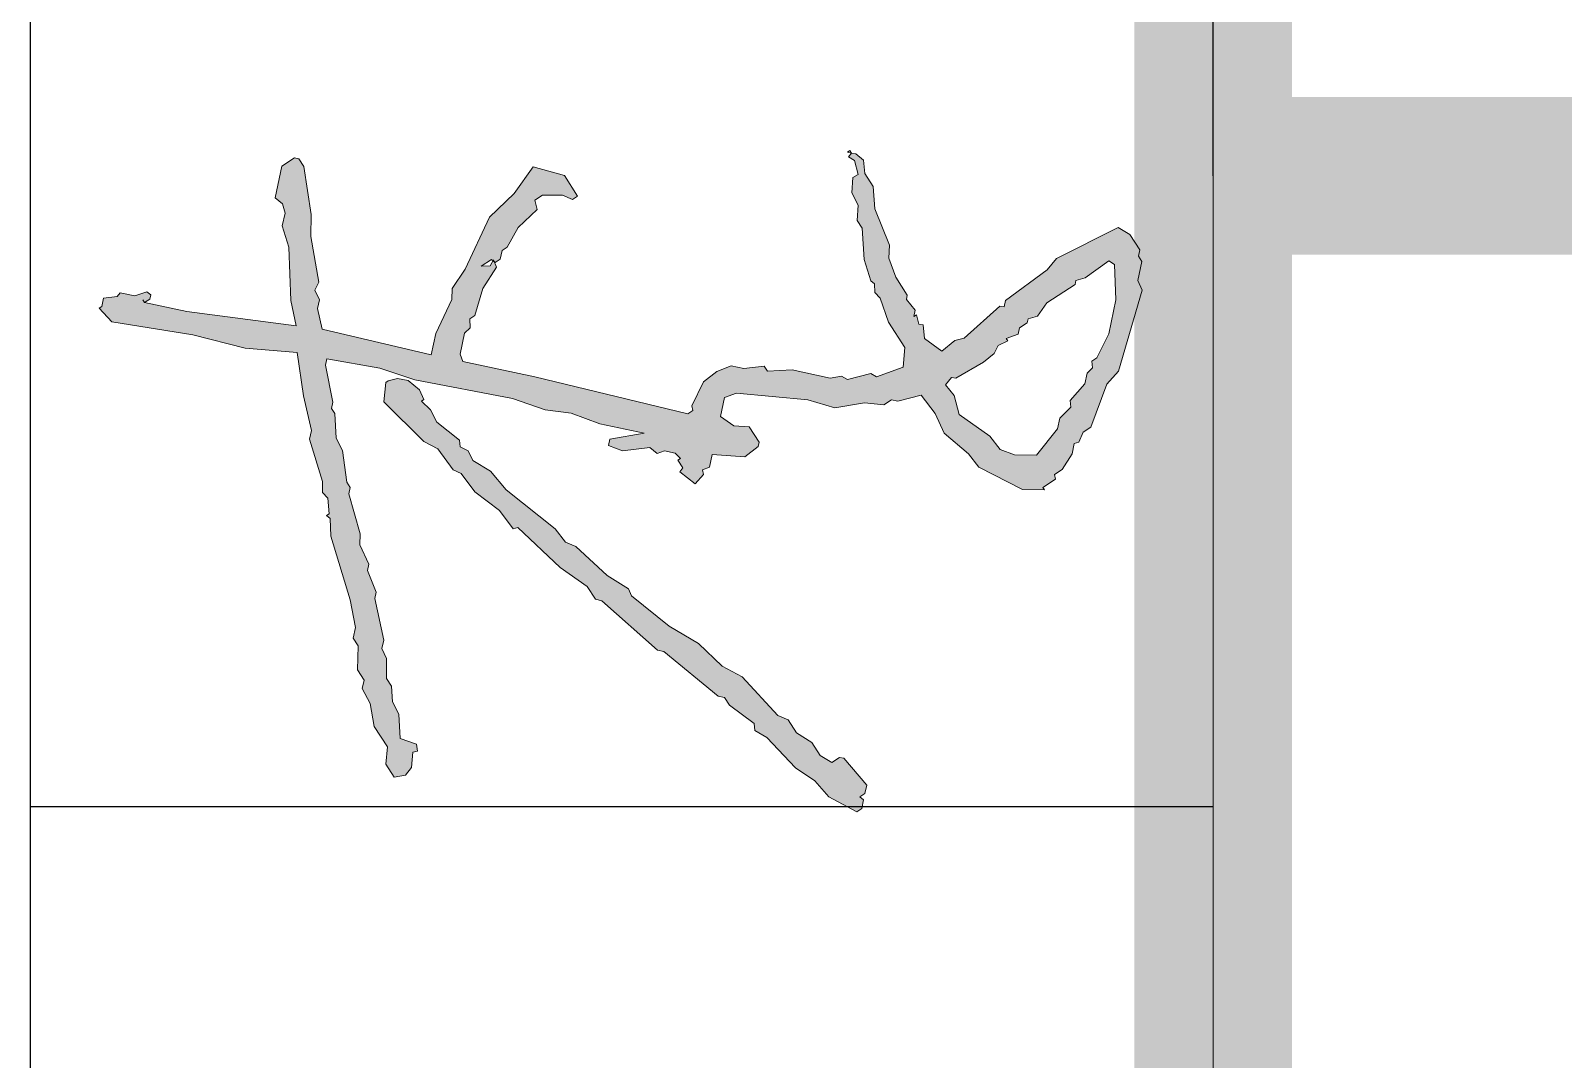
# Model space of a CAD drawing. Extents: x 56246 to 893198, y -950445 to -423535.
# Drawn here: x 190838.4 to 191324.5, y -471285 to -470958.8 of the extents above; entities that cross this region are included whole.
import ezdxf

# ---------------------------------------------------------------- set-up
doc = ezdxf.new("R2010")
doc.units = 0
doc.header["$LTSCALE"] = 500
doc.layers.add('0S-图框文字', color=51, linetype='Continuous', lineweight=18)
for name, color, linetype in [('T-TK', 157, 'Continuous'), ('图层1', 165, 'Continuous'), ('照明平面标注层', 111, 'Continuous')]:
    doc.layers.add(name, color=color, linetype=linetype)

# ---------------------------------------------------------------- blocks, each defined once
blk = doc.blocks.new('LXF')
h = blk.add_hatch(color=256)
h.paths.add_polyline_path([(351.96, -41.78), (351.05, -40.37), (343.5, -47.26), (336.41, -91.91), (329.05, -120.7), (326.59, -149.33), (302.78, -152.76), (283.61, -157.17), (278.97, -156.18), (255.57, -163.34), (249.52, -163.26), (246.45, -166.25), (237.82, -166.84), (236.91, -165.43), (235.25, -167.5), (225.46, -167.85), (190.37, -178.58), (175.19, -181.42), (169.38, -180.18), (165.15, -182.92), (151.87, -182.52), (146.24, -186.17), (141.59, -185.18), (133.38, -189.5), (120.77, -191.67), (109.49, -198.98), (99.95, -198.16), (92.9, -202.73), (93.98, -209.04), (98.14, -212.35), (106.52, -212.93), (107.18, -215.5), (110.92, -215.08), (114.06, -206.03), (127.58, -205.27), (134.38, -201.87), (143.01, -201.28), (147.24, -198.54), (158.2, -198.44), (163.59, -195.95), (168.23, -196.94), (191.13, -192.11), (194.62, -192.85), (206.56, -188.11), (210.04, -188.85), (220.83, -183.86), (226.88, -183.94), (248.87, -177.7), (252.35, -178.44), (255.17, -176.61), (272.68, -174.27), (279.48, -170.87), (293, -170.11), (295.82, -168.28), (299.31, -169.02), (319.63, -164.86), (323.12, -165.6), (318.08, -194.89), (311.54, -214.15), (301.31, -267.84), (295.02, -285.94), (293.2, -300.13), (287.41, -315.9), (282.21, -340.3), (278.95, -321.38), (275.47, -320.64), (272.57, -328.52), (274.24, -343.46), (270.93, -347.61), (272.51, -351.59), (271.27, -357.4), (268.2, -360.39), (267.29, -358.98), (263.06, -361.72), (260.98, -360.06), (254.35, -368.37), (259.42, -373.09), (261.99, -372.43), (263.57, -376.41), (270.54, -377.89), (269.15, -395.82), (274.88, -403.11), (277.2, -403.61), (285.66, -398.13), (286.23, -389.74), (291.45, -382.35), (301.91, -384.59), (304.16, -391.14), (300.63, -430.47), (296.24, -445.33), (298.83, -461.67), (297.76, -472.38), (300.5, -476.6), (299.76, -480.09), (303.09, -492.95), (292.97, -500.51), (282.19, -505.5), (270.84, -518.87), (263.54, -524.6), (251.12, -548.67), (250.96, -560.79), (252.37, -559.87), (256.94, -566.92), (259.51, -566.25), (262.25, -570.48), (270.81, -575.95), (276.61, -577.19), (277.28, -579.76), (282.84, -582.16), (285.58, -586.39), (309.24, -595.08), (316.38, -601.46), (360.95, -614.62), (366.34, -612.12), (376.8, -614.35), (379.62, -612.53), (383.1, -613.27), (391.56, -607.78), (395.37, -601.31), (378.33, -567.31), (372.1, -562.33), (355.16, -539.28), (351.67, -538.54), (352.17, -536.21), (334.47, -516.65), (333.14, -511.51), (327.41, -504.21), (334.29, -494.74), (341.76, -493.91), (342.25, -491.58), (347.39, -490.25), (346.48, -488.84), (349.97, -489.59), (355.85, -484.77), (358.18, -485.26), (368.04, -478.87), (378.58, -475.04), (385.8, -475.36), (405.7, -467.46), (418.07, -466.46), (425.11, -461.89), (432.58, -461.05), (435.9, -456.9), (436.39, -454.57), (434.32, -452.92), (432.41, -456.15), (424.7, -458.15), (422.87, -455.33), (414.49, -454.76), (407.69, -458.17), (399.31, -457.6), (395.08, -460.34), (377.82, -461.52), (366.12, -465.09), (364.47, -467.17), (359.57, -467.34), (356.5, -470.33), (343.4, -474.82), (329.3, -483.96), (318.6, -482.89), (313.19, -468.38), (315.09, -465.14), (311.76, -452.28), (313.67, -449.05), (312.58, -442.74), (317.05, -421.83), (316.29, -408.3), (319.11, -406.47), (317.85, -395.27), (319.34, -388.3), (316.18, -380.34), (310.45, -373.04), (297.25, -366.58), (294.68, -367.25), (292.85, -364.43), (313.26, -280.11), (321.69, -240.61), (325.67, -239.03), (337.29, -241.51), (340.28, -244.57), (345.18, -244.4), (347, -247.22), (361.86, -251.61), (373.65, -258.98), (377.63, -257.4), (374.39, -255.49), (374.22, -250.6), (377.88, -256.24), (376.22, -258.31), (378.05, -261.13), (382.7, -262.13), (384.53, -264.94), (395.4, -270.91), (405.28, -281.52), (410.43, -280.19), (413.17, -284.42), (413.26, -295.37), (410.86, -300.93), (412.69, -303.75), (423.97, -296.44), (428.85, -279.26), (414.07, -268.82), (401.19, -255.14), (372.47, -241.72), (361.85, -234.6), (355.79, -234.52), (337.03, -225.66), (325.41, -223.18), (339.46, -163.01), (350.91, -160.59), (355.56, -161.59), (360.95, -159.09), (365.35, -161.25), (390.57, -156.91), (402.68, -157.06), (429.06, -152.97), (433.29, -150.23), (433.79, -147.91), (429.22, -140.86), (411.79, -137.14), (408.47, -141.29), (403.33, -142.62), (396.36, -141.14), (384.66, -144.72), (355.29, -145.74), (341.27, -148.82), (349.27, -88.58), (354.22, -65.34), (355.63, -64.42), (354.22, -65.34), (356.05, -68.16), (358.37, -68.65), (360.03, -66.58), (357.79, -60.02), (359.52, -51.89), (357.44, -50.23), (356.61, -42.77)])
h.paths.add_polyline_path([(311.03, -199.46), (310.12, -198.05), (299.41, -196.98), (277.7, -219.08), (273.64, -226.71), (262.11, -235.19), (259.96, -239.59), (249.84, -247.15), (239.65, -260.76), (229.53, -268.32), (230.2, -270.89), (208.23, -294.15), (197.79, -308.93), (190.74, -313.5), (190, -316.98), (162.81, -347.62), (162.07, -351.11), (137.45, -381.09), (136.71, -384.57), (132.48, -387.31), (122.29, -400.93), (118.55, -401.35), (114.74, -407.82), (98, -423.69), (90.87, -434.31), (81.92, -442.12), (73.8, -457.4), (75.63, -460.22), (80.28, -461.21), (81.93, -459.13), (83.76, -461.95), (88.41, -462.94), (103.25, -450.32), (103.75, -447.99), (101, -443.76), (104.81, -437.29), (111.86, -432.72), (117.33, -424.17), (124.38, -419.6), (126.78, -414.04), (148, -394.27), (153.97, -383.39), (166.48, -370.27), (176.01, -354.08), (192.59, -333.33), (196.57, -331.75), (203.94, -319.96), (219.77, -302.68), (222.18, -297.12), (229.47, -291.39), (251.02, -264.4), (261.38, -255.68), (267.1, -245.97), (272.49, -243.47), (274.64, -239.07), (278.38, -238.66), (288.32, -226.2), (295.12, -222.79), (299.85, -217.73), (300.76, -219.14), (306.15, -216.64), (311.13, -210.42), (312.37, -204.61)])
h.paths.add_polyline_path([(308.74, -506.3), (312.9, -509.62), (312.4, -511.94), (321.29, -527.2), (326.11, -533.09), (330.51, -535.24), (333, -540.63), (334.41, -539.72), (336.66, -546.27), (340.14, -547.01), (342.89, -551.24), (345.21, -551.74), (346.54, -556.88), (353.93, -562.1), (363.99, -577.61), (366.31, -578.1), (367.64, -583.25), (377.03, -596.18), (375.13, -599.42), (355.54, -600.1), (336.95, -596.14), (323.76, -589.68), (321.93, -586.86), (318.19, -587.27), (315.2, -584.21), (309.39, -582.97), (300.18, -574.93), (296.44, -575.35), (290.46, -569.21), (284.65, -567.97), (270.12, -556.37), (270.28, -544.26), (273.18, -536.37), (280.47, -530.64), (292.57, -513.78), (302.86, -511.12)], flags=16)
for points in [[(351.96, -41.78), (351.05, -40.37), (343.5, -47.26), (336.41, -91.91), (329.05, -120.7), (326.59, -149.33), (302.78, -152.76), (283.61, -157.17), (278.97, -156.18), (255.57, -163.34), (249.52, -163.26), (246.45, -166.25), (237.82, -166.84), (236.91, -165.43), (235.25, -167.5), (225.46, -167.85), (190.37, -178.58), (175.19, -181.42), (169.38, -180.18), (165.15, -182.92), (151.87, -182.52), (146.24, -186.17), (141.59, -185.18), (133.38, -189.5), (120.77, -191.67), (109.49, -198.98), (99.95, -198.16), (92.9, -202.73), (93.98, -209.04), (98.14, -212.35), (106.52, -212.93), (107.18, -215.5), (110.92, -215.08), (114.06, -206.03), (127.58, -205.27), (134.38, -201.87), (143.01, -201.28), (147.24, -198.54), (158.2, -198.44), (163.59, -195.95), (168.23, -196.94), (191.13, -192.11), (194.62, -192.85), (206.56, -188.11), (210.04, -188.85), (220.83, -183.86), (226.88, -183.94), (248.87, -177.7), (252.35, -178.44), (255.17, -176.61), (272.68, -174.27), (279.48, -170.87), (293, -170.11), (295.82, -168.28), (299.31, -169.02), (319.63, -164.86), (323.12, -165.6), (318.08, -194.89), (311.54, -214.15), (301.31, -267.84), (295.02, -285.94), (293.2, -300.13), (287.41, -315.9), (282.21, -340.3), (278.95, -321.38), (275.47, -320.64), (272.57, -328.52), (274.24, -343.46), (270.93, -347.61), (272.51, -351.59), (271.27, -357.4), (268.2, -360.39), (267.29, -358.98), (263.06, -361.72), (260.98, -360.06), (254.35, -368.37), (259.42, -373.09), (261.99, -372.43), (263.57, -376.41), (270.54, -377.89), (269.15, -395.82), (274.88, -403.11), (277.2, -403.61), (285.66, -398.13), (286.23, -389.74), (291.45, -382.35), (301.91, -384.59), (304.16, -391.14), (300.63, -430.47), (296.24, -445.33), (298.83, -461.67), (297.76, -472.38), (300.5, -476.6), (299.76, -480.09), (303.09, -492.95), (292.97, -500.51), (282.19, -505.5), (270.84, -518.87), (263.54, -524.6), (251.12, -548.67), (250.96, -560.79), (252.37, -559.87), (256.94, -566.92), (259.51, -566.25), (262.25, -570.48), (270.81, -575.95), (276.61, -577.19), (277.28, -579.76), (282.84, -582.16), (285.58, -586.39), (309.24, -595.08), (316.38, -601.46), (360.95, -614.62), (366.34, -612.12), (376.8, -614.35), (379.62, -612.53), (383.1, -613.27), (391.56, -607.78), (395.37, -601.31), (378.33, -567.31), (372.1, -562.33), (355.16, -539.28), (351.67, -538.54), (352.17, -536.21), (334.47, -516.65), (333.14, -511.51), (327.41, -504.21), (334.29, -494.74), (341.76, -493.91), (342.25, -491.58), (347.39, -490.25), (346.48, -488.84), (349.97, -489.59), (355.85, -484.77), (358.18, -485.26), (368.04, -478.87), (378.58, -475.04), (385.8, -475.36), (405.7, -467.46), (418.07, -466.46), (425.11, -461.89), (432.58, -461.05), (435.9, -456.9), (436.39, -454.57), (434.32, -452.92), (432.41, -456.15), (424.7, -458.15), (422.87, -455.33), (414.49, -454.76), (407.69, -458.17), (399.31, -457.6), (395.08, -460.34), (377.82, -461.52), (366.12, -465.09), (364.47, -467.17), (359.57, -467.34), (356.5, -470.33), (343.4, -474.82), (329.3, -483.96), (318.6, -482.89), (313.19, -468.38), (315.09, -465.14), (311.76, -452.28), (313.67, -449.05), (312.58, -442.74), (317.05, -421.83), (316.29, -408.3), (319.11, -406.47), (317.85, -395.27), (319.34, -388.3), (316.18, -380.34), (310.45, -373.04), (297.25, -366.58), (294.68, -367.25), (292.85, -364.43), (313.26, -280.11), (321.69, -240.61), (325.67, -239.03), (337.29, -241.51), (340.28, -244.57), (345.18, -244.4), (347, -247.22), (361.86, -251.61), (373.65, -258.98), (377.63, -257.4), (374.39, -255.49), (374.22, -250.6), (377.88, -256.24), (376.22, -258.31), (378.05, -261.13), (382.7, -262.13), (384.53, -264.94), (395.4, -270.91), (405.28, -281.52), (410.43, -280.19), (413.17, -284.42), (413.26, -295.37), (410.86, -300.93), (412.69, -303.75), (423.97, -296.44), (428.85, -279.26), (414.07, -268.82), (401.19, -255.14), (372.47, -241.72), (361.85, -234.6), (355.79, -234.52), (337.03, -225.66), (325.41, -223.18), (339.46, -163.01), (350.91, -160.59), (355.56, -161.59), (360.95, -159.09), (365.35, -161.25), (390.57, -156.91), (402.68, -157.06), (429.06, -152.97), (433.29, -150.23), (433.79, -147.91), (429.22, -140.86), (411.79, -137.14), (408.47, -141.29), (403.33, -142.62), (396.36, -141.14), (384.66, -144.72), (355.29, -145.74), (341.27, -148.82), (349.27, -88.58), (354.22, -65.34), (355.63, -64.42), (354.22, -65.34), (356.05, -68.16), (358.37, -68.65), (360.03, -66.58), (357.79, -60.02), (359.52, -51.89), (357.44, -50.23), (356.61, -42.77), (351.96, -41.78)], [(311.03, -199.46), (310.12, -198.05), (299.41, -196.98), (277.7, -219.08), (273.64, -226.71), (262.11, -235.19), (259.96, -239.59), (249.84, -247.15), (239.65, -260.76), (229.53, -268.32), (230.2, -270.89), (208.23, -294.15), (197.79, -308.93), (190.74, -313.5), (190, -316.98), (162.81, -347.62), (162.07, -351.11), (137.45, -381.09), (136.71, -384.57), (132.48, -387.31), (122.29, -400.93), (118.55, -401.35), (114.74, -407.82), (98, -423.69), (90.87, -434.31), (81.92, -442.12), (73.8, -457.4), (75.63, -460.22), (80.28, -461.21), (81.93, -459.13), (83.76, -461.95), (88.41, -462.94), (103.25, -450.32), (103.75, -447.99), (101, -443.76), (104.81, -437.29), (111.86, -432.72), (117.33, -424.17), (124.38, -419.6), (126.78, -414.04), (148, -394.27), (153.97, -383.39), (166.48, -370.27), (176.01, -354.08), (192.59, -333.33), (196.57, -331.75), (203.94, -319.96), (219.77, -302.68), (222.18, -297.12), (229.47, -291.39), (251.02, -264.4), (261.38, -255.68), (267.1, -245.97), (272.49, -243.47), (274.64, -239.07), (278.38, -238.66), (288.32, -226.2), (295.12, -222.79), (299.85, -217.73), (300.76, -219.14), (306.15, -216.64), (311.13, -210.42), (312.37, -204.61), (311.03, -199.46)], [(437.8, -453.66), (436.89, -452.25), (436.39, -454.57), (437.8, -453.66)], [(308.74, -506.3), (312.9, -509.62), (312.4, -511.94), (321.29, -527.2), (326.11, -533.09), (330.51, -535.24), (333, -540.63), (334.41, -539.72), (336.66, -546.27), (340.14, -547.01), (342.89, -551.24), (345.21, -551.74), (346.54, -556.88), (353.93, -562.1), (363.99, -577.61), (366.31, -578.1), (367.64, -583.25), (377.03, -596.18), (375.13, -599.42), (355.54, -600.1), (336.95, -596.14), (323.76, -589.68), (321.93, -586.86), (318.19, -587.27), (315.2, -584.21), (309.39, -582.97), (300.18, -574.93), (296.44, -575.35), (290.46, -569.21), (284.65, -567.97), (270.12, -556.37), (270.28, -544.26), (273.18, -536.37), (280.47, -530.64), (292.57, -513.78), (302.86, -511.12), (308.74, -506.3)]]:
    blk.add_lwpolyline(points)
blk = doc.blocks.new('A$C2B47401F')
at = {"xscale": 1.280000000055879, "yscale": 1.280000000055879, "zscale": 1.280000000055879}
blk.add_blockref('LXF', (-94.5, 1050, -14645415.9), dxfattribs=at)
blk = doc.blocks.new('会签00', base_point=(408471.66, -305294.61))
blk.add_lwpolyline([(408471.66, -305294.61), (409221.66, -305294.61), (409221.66, -329194.61), (408471.66, -329194.61)], close=True)
at = {"xscale": 0.8999999999999998, "yscale": 0.8999999999999998, "zscale": 0.8999999999999998, "rotation": 90}
blk.add_blockref('A$C2B47401F', (409413.7, -326397.95), dxfattribs=at)
blk = doc.blocks.new('A0-DWF')
at = {"layer": 'T-TK'}
for p, q in [((1750, -24900), (1750, -1000)), ((1750, -22100), (2500, -22100))]:
    blk.add_line(p, q, dxfattribs=at)
at = {"layer": 'T-TK', "const_width": 100}
for points in [[(2500, -83100), (117900, -83100), (117900, -1000), (2500, -1000)], [(10500, -83100), (2500, -83100), (2500, -21700), (10500, -21700)]]:
    blk.add_lwpolyline(points, close=True, dxfattribs=at)
at = {"layer": '图层1', "linetype": 'Continuous'}
blk.add_line((2500, -21700), (2500, -1000), dxfattribs=at)
at = {"layer": '图层1', "linetype": 'Continuous', "const_width": 25}
blk.add_lwpolyline([(9000, -21700), (2500, -21700)], dxfattribs=at)
at = {"layer": '0S-图框文字', "xscale": 0.999996, "yscale": 0.999996, "zscale": 0.999996}
blk.add_blockref('会签00', (1750, -1000.1), dxfattribs=at)

msp = doc.modelspace()

# ---------------------------------------------------------------- block references
at = {"layer": '照明平面标注层', "xscale": 0.5, "yscale": 0.5, "zscale": 0.5}
msp.add_blockref('A0-DWF', (189963.4361, -460154.8059), dxfattribs=at)

doc.saveas('drawing.dxf')
